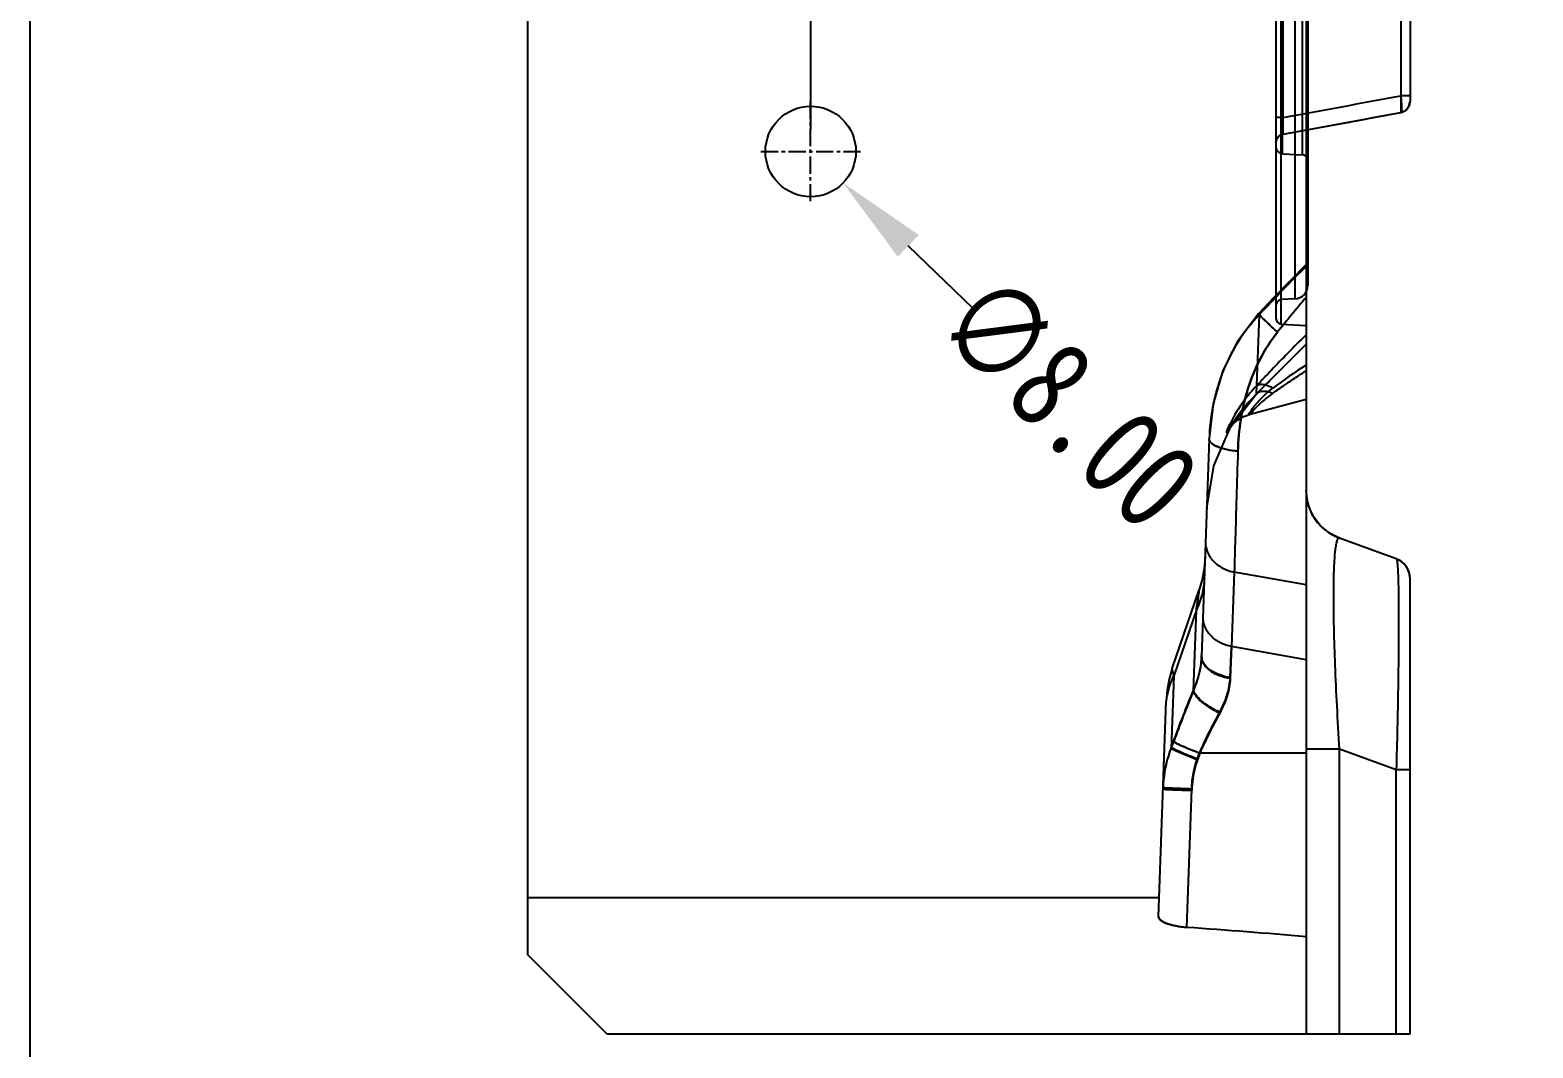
# Model space of a CAD drawing. Header units: millimetres. Extents: x 3054 to 4939, y -1170 to 130.
# Drawn here: x 4265.7 to 4398.6, y -952.2 to -862.3 of the extents above; entities that cross this region are included whole.
import ezdxf

# ---------------------------------------------------------------- set-up
doc = ezdxf.new("R2010")
doc.units = ezdxf.units.MM
doc.header["$LTSCALE"] = 16.335
doc.header["$PDMODE"] = 3
doc.header["$PDSIZE"] = 0.3125
doc.linetypes.add('CENTER', pattern=[0.6, 0.375, -0.075, 0.075, -0.075])
doc.layers.get('0').update_dxf_attribs({"linetype": 'CONTINUOUS'})
doc.layers.get('Defpoints').update_dxf_attribs({"linetype": 'CONTINUOUS'})
doc.layers.add('11', color=7, linetype='CONTINUOUS')
doc.styles.get("Standard").update_dxf_attribs({"font": 'txt', "width": 0.8})
doc.dimstyles.get("Standard").update_dxf_attribs({"dimtxt": 0.15625, "dimasz": 0.1875, "dimexe": 0.125, "dimexo": 0.0625, "dimtad": 0, "dimtih": 1, "dimtoh": 1, "dimdsep": 46, "dimtxsty": 'Standard', "dimcen": 0.09, "dimadec": 0, "dimazin": 0, "dimtp": 0.01, "dimtm": 0.01, "dimtfac": 1, "dimtofl": 0, "dimtmove": 0, "dimatfit": 3, "dimfxl": 0, "dimtolj": 1, "dimarcsym": 0})

# ---------------------------------------------------------------- blocks, each defined once
blk = doc.blocks.new('*D211')
at = {"color": 4, "lineweight": -2}
for p, q in [((4301.72, -855.71), (4293.72, -855.71)), ((4309.72, -864.37), (4309.72, -855.71)), ((4334.72, -871.06), (4334.72, -855.71)), ((4342.72, -855.71), (4350.72, -855.71))]:
    blk.add_line(p, q, dxfattribs=at)
at = {"color": 4}
for points in [[(4301.72, -854.38), (4301.72, -857.05), (4309.72, -855.71)], [(4342.72, -854.38), (4342.72, -857.05), (4334.72, -855.71)]]:
    blk.add_solid(points, dxfattribs=at)
at = {"layer": 'Defpoints', "color": 0}
for p in [(4309.72, -855.71), (4309.72, -864.37), (4334.72, -871.06)]:
    blk.add_point(p, dxfattribs=at)
at = {"color": 6, "insert": (4324.15, -855.71), "char_height": 8, "attachment_point": 5}
blk.add_mtext('\\A1;25.00', dxfattribs=at)
blk = doc.blocks.new('*D212')
at = {"color": 4, "lineweight": -2}
blk.add_line((4349.1, -886.89), (4343.35, -881.34), dxfattribs=at)
at = {"color": 4}
blk.add_solid([(4344.28, -880.38), (4342.42, -882.3), (4337.59, -875.78)], dxfattribs=at)
at = {"layer": 'Defpoints', "color": 0}
for p in [(4331.84, -870.22), (4337.59, -875.78)]:
    blk.add_point(p, dxfattribs=at)
at = {"color": 6, "insert": (4357.54, -895.04), "char_height": 8, "attachment_point": 5, "rotation": 316.0008}
blk.add_mtext('\\A1;∅8.00', dxfattribs=at)

msp = doc.modelspace()

# ---------------------------------------------------------------- linework, layer by layer
at = {"color": 6, "linetype": 'Continuous'}
for p, q in [((4378.522, -631.001), (4378.522, -951.001)), ((4309.718, -944.001), (4309.718, -638.001)), ((4375.858, -684.193), (4375.858, -887.749)), ((4376.334, -888.251), (4376.334, -683.691)), ((4377.534, -685.914), (4377.534, -886.028)), ((4378.672, -687.112), (4378.672, -884.83)), ((4378.195, -873.288), (4378.195, -698.654)), ((4376.478, -788.388), (4376.478, -871.468)), ((4386.886, -790.257), (4386.886, -869.557)), ((4387.717, -789.694), (4387.717, -868.569)), ((4376.429, -873.195), (4376.429, -806.377)), ((4387.717, -868.082), (4386.886, -868.082)), ((4387.609, -869.022), (4387.717, -868.569)), ((4376.478, -869.991), (4375.858, -869.991)), ((4376.486, -871.467), (4386.899, -869.557)), ((4376.429, -873.195), (4378.195, -873.288)), ((4377.534, -886.028), (4376.334, -886.091)), ((4374.315, -887.36), (4372.536, -889.68)), ((4374.125, -894.434), (4374.394, -887.423)), ((4376.334, -888.251), (4378.522, -888.365)), ((4376.076, -892.483), (4374.127, -894.432)), ((4378.522, -894.914), (4373.475, -896.266)), ((4374.127, -894.432), (4374.127, -894.431)), ((4369.956, -898.401), (4369.285, -917.629)), ((4386.493, -908.997), (4381.482, -907.173)), ((4372.172, -910.177), (4371.942, -916.759)), ((4378.522, -911.291), (4372.172, -910.177)), ((4387.717, -951.001), (4387.717, -910.745)), ((4366.68, -918.681), (4369.057, -911.75)), ((4368.825, -913.521), (4366.827, -919.35)), ((4368.576, -920.656), (4368.825, -913.521)), ((4371.942, -916.759), (4371.818, -919.553)), ((4371.82, -919.491), (4371.942, -916.759)), ((4378.522, -917.913), (4371.942, -916.759)), ((4366.827, -919.35), (4366.603, -925.751)), ((4366.827, -919.35), (4366.68, -918.684)), ((4365.48, -940.628), (4366.145, -921.577)), ((4366.603, -925.751), (4366.819, -925.147)), ((4366.782, -925.147), (4366.607, -925.636)), ((4369.127, -926.167), (4368.911, -926.77)), ((4368.915, -926.655), (4369.09, -926.167)), ((4378.522, -926.167), (4369.09, -926.167)), ((4381.482, -925.836), (4378.522, -925.836)), ((4386.493, -927.659), (4381.482, -925.836)), ((4381.482, -951.001), (4381.482, -925.836)), ((4387.717, -927.659), (4386.493, -927.659)), ((4386.493, -951.001), (4386.493, -927.659)), ((4367.984, -941.574), (4368.411, -929.351)), ((4365.538, -938.971), (4309.718, -938.971)), ((4316.718, -951.001), (4309.718, -944.001)), ((4387.717, -951.001), (4316.718, -951.001))]:
    msp.add_line(p, q, dxfattribs=at)
msp.add_lwpolyline([(4265.697, -577.101), (4830.966, -577.101), (4830.966, -1068.066), (4265.697, -1068.066)], close=True)
for points in [[(4386.886, -869.559), (4387.31, -869.377), (4387.609, -869.022)], [(4375.858, -872.208), (4375.894, -871.978), (4375.991, -871.781), (4376.132, -871.628)], [(4376.132, -871.628), (4376.299, -871.524), (4376.478, -871.469)], [(4378.522, -883.002), (4377.075, -884.464), (4375.671, -885.918), (4374.315, -887.36)], [(4372.532, -889.684), (4371.176, -892.371), (4370.312, -895.315), (4369.957, -898.374)], [(4369.743, -904.516), (4370.354, -900.776), (4371.854, -897.354), (4374.127, -894.432)], [(4374.131, -894.427), (4373.716, -894.858), (4373.342, -895.275), (4373.009, -895.674), (4372.715, -896.049), (4372.459, -896.395), (4372.241, -896.704), (4372.065, -896.964), (4371.926, -897.173)], [(4371.926, -897.173), (4371.759, -897.427), (4371.759, -897.427), (4371.861, -897.295), (4372.105, -897.034), (4372.477, -896.73), (4372.943, -896.46), (4373.475, -896.266)], [(4381.482, -907.173), (4380.584, -906.727), (4379.779, -906.064), (4379.122, -905.189), (4378.68, -904.127), (4378.522, -902.945)], [(4369.591, -908.856), (4369.507, -909.846), (4369.328, -910.814), (4369.057, -911.75)], [(4387.717, -910.744), (4387.649, -910.247), (4387.463, -909.806), (4387.188, -909.446), (4386.856, -909.176), (4386.493, -908.997)], [(4366.681, -918.681), (4366.407, -919.63), (4366.228, -920.599), (4366.145, -921.578)]]:
    msp.add_lwpolyline(points, dxfattribs=at)
for centre, radius, start, end in [((3913.755, 1681.418), 2593.03, 280.279437, 280.513243), ((3922.192, 1632.185), 2544.534, 280.284388, 280.522655), ((4376.609, -872.208), 0.751, 99.98545, 179.99063), ((4376.461, -872.593), 0.603, 180, 266.99963), ((4378.169, -873.789), 0.502, 0.09718, 87), ((4491.84, -996.904), 160.56, 134.89153, 137.00911), ((4491.506, -996.582), 160.096, 134.88846, 137.01218), ((4377.472, -884.83), 1.2, 273, 0), ((4376.36, -886.593), 0.502, 93, 180), ((4492.64, -982.274), 149.372, 139.81717, 141.34446), ((4492.152, -981.873), 148.741, 139.81393, 141.3477), ((4376.36, -887.749), 0.502, 180, 267), ((4405.372, -933.861), 49.834, 122.60211, 126.70038), ((4383.022, -902.945), 4.5, 180, 250), ((4385.857, -910.745), 1.86, 0, 70), ((4442.799, -952.293), 80.718, 156.85183, 160.34866), ((4444.993, -953.137), 83.033, 156.97253, 160.30068), ((4416.727, -947.595), 52.201, 151.42737, 155.7643)]:
    msp.add_arc(centre, radius, start, end, dxfattribs=at)
msp.add_ellipse((4293.839, -987.971), major_axis=(230.527, 0), ratio=0.2125566, start_param=7.4778249, end_param=7.526528, dxfattribs=at)
msp.add_open_spline([(4386.889, -866.593), (4386.889, -866.841), (4386.888, -867.338), (4386.886, -867.834), (4386.886, -868.082)], degree=3, dxfattribs=at)
for points, knots in [([(4386.886, -868.082), (4386.91, -868.271), (4386.946, -868.609), (4386.967, -869.101), (4386.966, -869.34), (4386.925, -869.566), (4386.886, -869.557)], [0, 0, 0, 0, 0.3822594, 0.7027616, 0.9187566, 1, 1, 1, 1]), ([(4386.886, -869.557), (4386.998, -869.537), (4387.22, -869.454), (4387.499, -869.229), (4387.673, -868.915), (4387.717, -868.682), (4387.717, -868.569)], [0, 0, 0, 0, 0.2438681, 0.5001961, 0.7564044, 1, 1, 1, 1]), ([(4376.478, -871.468), (4376.448, -871.483), (4376.425, -871.242), (4376.423, -871.036), (4376.436, -870.522), (4376.462, -870.182), (4376.478, -869.991)], [0, 0, 0, 0, 0.0680614, 0.2816952, 0.6141519, 1, 1, 1, 1]), ([(4374.396, -887.421), (4373.682, -888.165), (4372.725, -889.393), (4371.715, -891.183), (4371.095, -892.581), (4370.614, -894.018), (4370.153, -895.947), (4369.991, -897.422), (4369.956, -898.401)], [0, 0, 0, 0, 0.2554714, 0.382448, 0.5088973, 0.6340315, 0.7574081, 1, 1, 1, 1]), ([(4375.993, -888.971), (4375.862, -888.848), (4375.605, -888.607), (4375.29, -888.31), (4375.052, -888.084), (4374.891, -887.93), (4374.746, -887.791), (4374.62, -887.67), (4374.515, -887.567), (4374.432, -887.486), (4374.372, -887.425), (4374.338, -887.388), (4374.32, -887.37), (4374.317, -887.364), (4374.314, -887.361), (4374.317, -887.359), (4374.32, -887.361), (4374.326, -887.364), (4374.336, -887.373), (4374.361, -887.392), (4374.381, -887.409), (4374.396, -887.421)], [0, 0, 0, 0, 0.2219346, 0.4356985, 0.5351181, 0.6272733, 0.7104706, 0.7830168, 0.8434643, 0.8913469, 0.9264455, 0.9485476, 0.9546967, 0.956588, 0.95773, 0.9585003, 0.9597108, 0.9616058, 0.9674223, 0.9758473, 1, 1, 1, 1]), ([(4374.396, -887.421), (4374.381, -887.409), (4374.361, -887.392), (4374.336, -887.373), (4374.326, -887.364), (4374.32, -887.361), (4374.317, -887.359), (4374.314, -887.361), (4374.317, -887.364), (4374.32, -887.37), (4374.338, -887.388), (4374.372, -887.425), (4374.432, -887.486), (4374.515, -887.567), (4374.62, -887.67), (4374.746, -887.791), (4374.891, -887.93), (4375.052, -888.084), (4375.29, -888.31), (4375.605, -888.607), (4375.862, -888.848), (4375.993, -888.971)], [0, 0, 0, 0, 0.0241527, 0.0325777, 0.0383942, 0.0402892, 0.0414997, 0.04227, 0.043412, 0.0453033, 0.0514524, 0.0735545, 0.1086531, 0.1565357, 0.2169832, 0.2895294, 0.3727267, 0.4648819, 0.5643015, 0.7780654, 1, 1, 1, 1]), ([(4372.49, -899.494), (4372.518, -898.551), (4372.645, -897.132), (4373.01, -895.271), (4373.389, -893.893), (4373.877, -892.556), (4374.664, -890.866), (4375.42, -889.689), (4375.994, -888.971)], [0, 0, 0, 0, 0.2511395, 0.3775133, 0.5043327, 0.6307518, 0.7556642, 1, 1, 1, 1]), ([(4375.994, -888.972), (4375.42, -889.689), (4374.664, -890.865), (4373.877, -892.554), (4373.39, -893.892), (4373.011, -895.27), (4372.645, -897.132), (4372.518, -898.551), (4372.49, -899.494)], [0, 0, 0, 0, 0.2442418, 0.3689868, 0.4954687, 0.6224455, 0.7488453, 1, 1, 1, 1]), ([(4378.522, -889.2), (4377.98, -889.737), (4376.95, -890.771), (4375.496, -892.273), (4374.585, -893.238), (4374.155, -893.699)], [0, 0, 0, 0, 0.3650402, 0.6982935, 1, 1, 1, 1]), ([(4375.022, -893.537), (4375.379, -893.181), (4376.123, -892.435), (4377.29, -891.267), (4378.1, -890.456), (4378.522, -890.035)], [0, 0, 0, 0, 0.3053963, 0.6387162, 1, 1, 1, 1]), ([(4375.562, -894.378), (4375.738, -894.255), (4376.113, -893.992), (4376.638, -893.63), (4377.158, -893.275), (4377.767, -892.867), (4378.23, -892.567), (4378.522, -892.381)], [0, 0, 0, 0, 0.1806164, 0.3843834, 0.536758, 0.7093231, 1, 1, 1, 1]), ([(4374.155, -893.699), (4373.743, -894.134), (4373.064, -894.964), (4372.267, -896.128), (4371.826, -897.077), (4371.506, -897.531), (4371.474, -898.005), (4371.881, -897.142), (4372.259, -896.716), (4373.078, -895.525), (4373.728, -894.829), (4374.127, -894.431)], [0, 0, 0, 0, 0.1932868, 0.3447086, 0.4565482, 0.5232194, 0.5346905, 0.5824012, 0.6791995, 0.8181872, 1, 1, 1, 1]), ([(4375.562, -894.378), (4375.234, -894.616), (4374.697, -895.044), (4374.009, -895.7), (4373.737, -896.031), (4373.393, -896.342), (4373.7, -895.818), (4373.966, -895.461), (4374.674, -894.645), (4375.243, -894.17), (4375.59, -893.905)], [0, 0, 0, 0, 0.2021234, 0.3515592, 0.4419886, 0.4687903, 0.5111867, 0.6171378, 0.7825026, 1, 1, 1, 1]), ([(4375.022, -893.537), (4374.921, -893.638), (4374.721, -893.839), (4374.422, -894.137), (4374.225, -894.333), (4374.127, -894.431)], [0, 0, 0, 0, 0.3390849, 0.6725481, 1, 1, 1, 1]), ([(4375.562, -894.378), (4375.417, -894.322), (4375.137, -894.235), (4374.732, -894.187), (4374.383, -894.245), (4374.196, -894.361), (4374.127, -894.431)], [0, 0, 0, 0, 0.3095651, 0.5786311, 0.8043019, 1, 1, 1, 1]), ([(4375.59, -893.905), (4375.446, -893.834), (4375.17, -893.714), (4374.768, -893.605), (4374.425, -893.588), (4374.228, -893.651), (4374.155, -893.699)], [0, 0, 0, 0, 0.3201094, 0.6012629, 0.8264495, 1, 1, 1, 1]), ([(4372.489, -899.494), (4372.158, -899.461), (4371.674, -899.389), (4371.065, -899.23), (4370.675, -899.091), (4370.398, -898.953), (4370.223, -898.834), (4370.097, -898.726), (4369.987, -898.588), (4369.954, -898.458), (4369.956, -898.401)], [0, 0, 0, 0, 0.3430495, 0.5041904, 0.6484528, 0.770216, 0.8218053, 0.8671819, 0.9410386, 1, 1, 1, 1]), ([(4369.956, -898.401), (4369.954, -898.458), (4369.987, -898.588), (4370.097, -898.726), (4370.223, -898.834), (4370.398, -898.953), (4370.675, -899.091), (4371.065, -899.23), (4371.674, -899.389), (4372.159, -899.461), (4372.489, -899.494)], [0, 0, 0, 0, 0.0589597, 0.1328135, 0.1781938, 0.2297878, 0.3515637, 0.4958422, 0.6570007, 1, 1, 1, 1]), ([(4372.489, -899.494), (4372.448, -900.87), (4372.371, -903.45), (4372.265, -907.01), (4372.201, -909.196), (4372.172, -910.177)], [0, 0, 0, 0, 0.3863065, 0.7244636, 1, 1, 1, 1]), ([(4369.639, -907.482), (4369.629, -907.779), (4369.74, -908.419), (4370.293, -909.264), (4371.147, -909.886), (4371.827, -910.112), (4372.172, -910.177)], [0, 0, 0, 0, 0.2230185, 0.4715464, 0.7372223, 1, 1, 1, 1]), ([(4381.483, -925.836), (4381.401, -924.558), (4381.257, -922.079), (4381.093, -918.512), (4381.005, -915.733), (4380.969, -913.709), (4380.959, -912.37), (4380.967, -911.167), (4380.991, -910.111), (4381.031, -909.209), (4381.079, -908.557), (4381.129, -908.119), (4381.167, -907.854), (4381.209, -907.632), (4381.254, -907.454), (4381.303, -907.318), (4381.354, -907.224), (4381.414, -907.167), (4381.464, -907.166), (4381.483, -907.173)], [0, 0, 0, 0, 0.2041605, 0.3961467, 0.5696497, 0.6477239, 0.7191209, 0.7832154, 0.8395482, 0.8877075, 0.9272944, 0.9437637, 0.957993, 0.9699855, 0.9797583, 0.9873589, 0.9929122, 0.99678, 1, 1, 1, 1]), ([(4386.493, -908.997), (4386.505, -909.001), (4386.526, -909.041), (4386.546, -909.114), (4386.567, -909.234), (4386.587, -909.393), (4386.606, -909.595), (4386.631, -909.946), (4386.656, -910.489), (4386.679, -911.259), (4386.696, -912.182), (4386.706, -913.252), (4386.709, -914.458), (4386.705, -915.793), (4386.69, -917.793), (4386.654, -920.523), (4386.586, -924.006), (4386.527, -926.42), (4386.493, -927.659)], [0, 0, 0, 0, 0.0021363, 0.0063111, 0.012695, 0.0213127, 0.0321612, 0.0452285, 0.0779555, 0.119307, 0.1688961, 0.2262845, 0.2910319, 0.3626587, 0.4405324, 0.6123356, 0.8009, 1, 1, 1, 1]), ([(4369.528, -910.684), (4369.511, -911.171), (4369.373, -912.149), (4369.037, -913.077), (4368.825, -913.521)], [0, 0, 0, 0, 0.4968554, 1, 1, 1, 1]), ([(4368.825, -913.521), (4368.852, -913.312), (4368.901, -912.939), (4368.963, -912.471), (4369.011, -912.101), (4369.033, -911.936), (4369.062, -911.708), (4369.033, -911.932), (4369.012, -912.097), (4368.963, -912.467), (4368.902, -912.938), (4368.853, -913.311), (4368.825, -913.521)], [0, 0, 0, 0, 0.1788486, 0.3145967, 0.4104308, 0.4709237, 0.5, 0.5279799, 0.5880703, 0.684325, 0.8208384, 1, 1, 1, 1]), ([(4371.942, -916.759), (4371.597, -916.694), (4370.917, -916.468), (4370.063, -915.845), (4369.51, -915.001), (4369.399, -914.361), (4369.41, -914.063)], [0, 0, 0, 0, 0.2627776, 0.5284535, 0.7769815, 1, 1, 1, 1]), ([(4368.576, -920.656), (4368.682, -920.398), (4369.044, -919.424), (4369.258, -918.389), (4369.285, -917.629)], [0, 0, 0, 0, 0.2685411, 1, 1, 1, 1]), ([(4369.288, -917.551), (4369.279, -917.793), (4369.185, -918.824), (4368.883, -919.83), (4368.579, -920.562)], [0, 0, 0, 0, 0.2341897, 1, 1, 1, 1]), ([(4369.285, -917.629), (4369.281, -917.731), (4369.305, -917.948), (4369.435, -918.268), (4369.663, -918.577), (4369.98, -918.863), (4370.376, -919.11), (4370.983, -919.381), (4371.481, -919.503), (4371.818, -919.553)], [0, 0, 0, 0, 0.0893672, 0.1874251, 0.2977808, 0.4214708, 0.5576309, 0.7027147, 1, 1, 1, 1]), ([(4371.82, -919.491), (4371.483, -919.441), (4370.985, -919.319), (4370.378, -919.045), (4369.983, -918.796), (4369.665, -918.507), (4369.437, -918.195), (4369.308, -917.873), (4369.284, -917.654), (4369.288, -917.551)], [0, 0, 0, 0, 0.2964249, 0.4412251, 0.5772604, 0.7010216, 0.8116454, 0.910131, 1, 1, 1, 1]), ([(4366.124, -922.187), (4366.141, -921.7), (4366.281, -920.723), (4366.614, -919.794), (4366.827, -919.35)], [0, 0, 0, 0, 0.4968787, 1, 1, 1, 1]), ([(4371.818, -919.553), (4371.795, -920.065), (4371.592, -921.138), (4371.155, -922.132), (4370.884, -922.629)], [0, 0, 0, 0, 0.4753179, 1, 1, 1, 1]), ([(4370.887, -922.554), (4371.157, -922.061), (4371.594, -921.072), (4371.798, -920.003), (4371.82, -919.491)], [0, 0, 0, 0, 0.5228143, 1, 1, 1, 1]), ([(4368.576, -920.656), (4368.585, -920.729), (4368.637, -920.888), (4368.847, -921.238), (4369.303, -921.697), (4370.026, -922.193), (4370.586, -922.492), (4370.884, -922.629)], [0, 0, 0, 0, 0.0702906, 0.1587575, 0.3905906, 0.6849426, 1, 1, 1, 1]), ([(4370.887, -922.554), (4370.589, -922.417), (4370.027, -922.116), (4369.304, -921.615), (4368.848, -921.151), (4368.639, -920.797), (4368.587, -920.635), (4368.579, -920.562)], [0, 0, 0, 0, 0.3142938, 0.6083111, 0.8403668, 0.9291904, 1, 1, 1, 1]), ([(4369.09, -926.167), (4369.231, -925.855), (4369.796, -924.634), (4370.405, -923.434), (4370.887, -922.554)], [0, 0, 0, 0, 0.2543544, 1, 1, 1, 1]), ([(4365.874, -929.354), (4365.885, -929.042), (4365.977, -927.817), (4366.271, -926.605), (4366.603, -925.751)], [0, 0, 0, 0, 0.2539138, 1, 1, 1, 1]), ([(4366.607, -925.636), (4366.497, -925.919), (4366.103, -927.083), (4365.91, -928.314), (4365.878, -929.239)], [0, 0, 0, 0, 0.2468823, 1, 1, 1, 1]), ([(4368.911, -926.77), (4368.639, -926.668), (4368.127, -926.47), (4367.523, -926.22), (4367.116, -926.035), (4366.889, -925.924), (4366.723, -925.833), (4366.634, -925.777), (4366.603, -925.751)], [0, 0, 0, 0, 0.3447075, 0.651499, 0.7755534, 0.8759103, 0.9511434, 1, 1, 1, 1]), ([(4366.607, -925.636), (4366.638, -925.662), (4366.727, -925.719), (4366.893, -925.809), (4367.12, -925.92), (4367.527, -926.106), (4368.131, -926.355), (4368.643, -926.553), (4368.915, -926.655)], [0, 0, 0, 0, 0.0488566, 0.1240897, 0.2244466, 0.348501, 0.6552925, 1, 1, 1, 1]), ([(4369.09, -926.167), (4368.818, -926.065), (4368.306, -925.867), (4367.702, -925.617), (4367.295, -925.432), (4367.068, -925.321), (4366.902, -925.23), (4366.813, -925.174), (4366.782, -925.147)], [0, 0, 0, 0, 0.3447075, 0.651499, 0.7755534, 0.8759103, 0.9511434, 1, 1, 1, 1]), ([(4366.819, -925.147), (4366.851, -925.174), (4366.939, -925.23), (4367.105, -925.321), (4367.332, -925.432), (4367.739, -925.617), (4368.343, -925.867), (4368.855, -926.065), (4369.127, -926.167)], [0, 0, 0, 0, 0.0488566, 0.1240897, 0.2244466, 0.348501, 0.6552925, 1, 1, 1, 1]), ([(4368.911, -926.77), (4368.835, -926.981), (4368.562, -927.856), (4368.43, -928.774), (4368.406, -929.465)], [0, 0, 0, 0, 0.2448052, 1, 1, 1, 1]), ([(4368.41, -929.351), (4368.418, -929.117), (4368.484, -928.203), (4368.685, -927.297), (4368.915, -926.655)], [0, 0, 0, 0, 0.2555759, 1, 1, 1, 1]), ([(4365.874, -929.354), (4365.874, -929.355), (4365.879, -929.355), (4365.885, -929.357), (4365.899, -929.358), (4365.927, -929.36), (4365.977, -929.363), (4366.054, -929.368), (4366.155, -929.373), (4366.279, -929.38), (4366.425, -929.386), (4366.661, -929.397), (4366.998, -929.411), (4367.439, -929.429), (4367.916, -929.447), (4368.242, -929.459), (4368.406, -929.465)], [0, 0, 0, 0, 0.0010724, 0.0041479, 0.0093113, 0.0166187, 0.0378739, 0.0683257, 0.1082447, 0.1573522, 0.2152317, 0.2814665, 0.4363657, 0.6138674, 0.8048106, 1, 1, 1, 1]), ([(4368.411, -929.351), (4368.246, -929.345), (4367.92, -929.332), (4367.444, -929.314), (4367.002, -929.296), (4366.665, -929.282), (4366.429, -929.272), (4366.283, -929.265), (4366.159, -929.259), (4366.058, -929.253), (4365.981, -929.249), (4365.931, -929.245), (4365.903, -929.243), (4365.889, -929.242), (4365.883, -929.24), (4365.878, -929.24), (4365.878, -929.239)], [0, 0, 0, 0, 0.1951894, 0.3861326, 0.5636343, 0.7185335, 0.7847683, 0.8426478, 0.8917553, 0.9316743, 0.9621261, 0.9833813, 0.9906887, 0.9958521, 0.9989276, 1, 1, 1, 1]), ([(4365.48, -940.628), (4365.476, -940.745), (4365.717, -941.026), (4366.256, -941.258), (4367.047, -941.477), (4367.654, -941.551), (4367.984, -941.574)], [0, 0, 0, 0, 0.1262679, 0.3426244, 0.6444331, 1, 1, 1, 1]), ([(4367.984, -941.574), (4367.654, -941.551), (4367.047, -941.477), (4366.256, -941.258), (4365.718, -941.027), (4365.476, -940.746), (4365.48, -940.628)], [0, 0, 0, 0, 0.3560513, 0.6567444, 0.8728789, 1, 1, 1, 1])]:
    msp.add_open_spline(points, degree=3, knots=knots, dxfattribs=at)
at = {"layer": '11', "color": 1, "linetype": 'CENTER', "ltscale": 0.248791}
for p, q in [((4334.718, -877.401), (4334.718, -868.601)), ((4330.318, -873.001), (4339.118, -873.001))]:
    msp.add_line(p, q, dxfattribs=at)
at = {"layer": '11', "color": 7, "linetype": 'Continuous'}
msp.add_circle((4334.718, -873.001), 4, dxfattribs=at)

# ---------------------------------------------------------------- dimensions: what is measured, and where the dimension line sits
dim = msp.add_linear_dim(base=(4309.718, -855.713), p1=(4334.718, -871.055), p2=(4309.718, -864.371), dimstyle='Standard', override={"dimtxt": 8, "dimasz": 8, "dimexe": 0, "dimexo": 0, "dimgap": 0, "dimtih": 0, "dimtoh": 0, "dimzin": 0, "dimcen": 0, "dimclrd": 4, "dimclre": 4, "dimclrt": 6, "dimadec": 2, "dimtp": 0, "dimtm": 0, "dimtzin": 0})
dim.commit()
dim.dimension.update_dxf_attribs({"geometry": '*D211', "text_midpoint": (4324.147, -855.713), "dimtype": 160})
dim = msp.add_diameter_dim_2p(p1=(4331.84, -870.223), p2=(4337.595, -875.78), dimstyle='Standard', override={"dimtxt": 8, "dimasz": 8, "dimexe": 0, "dimexo": 0, "dimgap": 0, "dimtih": 0, "dimtoh": 0, "dimzin": 0, "dimcen": 0, "dimclrd": 4, "dimclre": 4, "dimclrt": 6, "dimadec": 2, "dimtp": 0, "dimtm": 0, "dimtzin": 0})
dim.commit()
dim.dimension.update_dxf_attribs({"geometry": '*D212', "text_midpoint": (4357.545, -895.045)})

doc.saveas('drawing.dxf')
